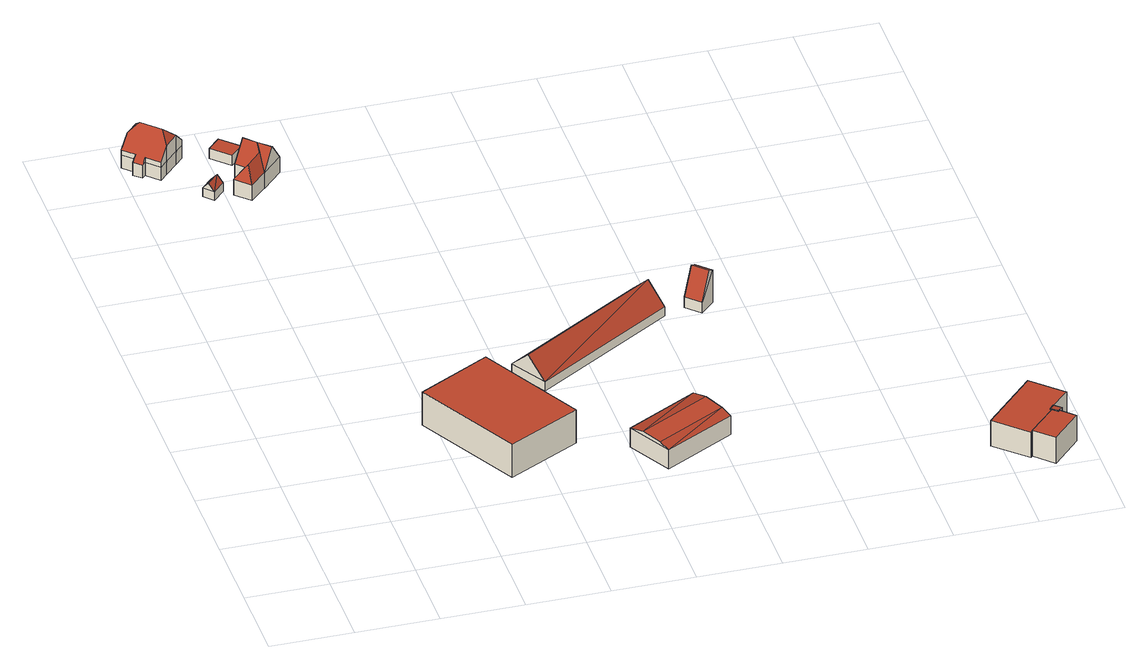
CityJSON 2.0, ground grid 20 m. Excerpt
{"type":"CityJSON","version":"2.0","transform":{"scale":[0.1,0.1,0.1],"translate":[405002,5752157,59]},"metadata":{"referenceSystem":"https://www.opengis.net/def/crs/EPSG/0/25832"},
"CityObjects":{
"building1":{"type":"Building","attributes":{"Gemeindeschluessel":"05515000","Geometrietyp2DReferenz":"3000","function":"31001_1000","roofType":"5000","measuredHeight":10.2},"address":[{"country":"Germany","locality":"Münster","thoroughfareNumber":"101","thoroughfareName":"Hünenburg"}],"geometry":[{"type":"Solid","lod":"2","boundaries":[[[[0,1,2,3]],[[4,5,1,0]],[[6,7,5,4]],[[8,9,7,6]],[[10,11,9,8]],[[12,13,11,10]],[[14,15,13,12]],[[16,17,15,14]],[[18,19,17,16]],[[20,21,19,18]],[[3,2,21,20]],[[22,23,24,25]],[[26,27,28]],[[29,30,27,26,23,22,31,32,4,0]],[[33,24,23,26,28,34]],[[33,34,14,12]],[[34,28,16,14]],[[25,24,33,12,10]],[[32,6,4]],[[32,31,8,6]],[[29,0,3]],[[30,29,3,20]],[[28,27,18,16]],[[27,30,20,18]],[[31,22,25,10,8]],[[1,5,7,9,11,13,15,17,19,21,2]]]],"semantics":{"surfaces":[{"type":"WallSurface"},{"type":"RoofSurface"},{"type":"GroundSurface"}],"values":[[0,0,0,0,0,0,0,0,0,0,0,1,1,1,1,0,0,0,0,0,0,0,0,0,0,2]]}}]},
"building2":{"type":"Building","attributes":{"Gemeindeschluessel":"05515000","Geometrietyp2DReferenz":"3000","function":"31001_1310","roofType":"3100","measuredHeight":4.11},"geometry":[{"type":"Solid","lod":"2","boundaries":[[[[35,36,37,38]],[[39,40,36,35]],[[41,42,40,39]],[[38,37,42,41]],[[35,43,39]],[[41,44,38]],[[35,38,44]],[[44,43,35]],[[43,44,41]],[[41,39,43]],[[36,40,42,37]]]],"semantics":{"surfaces":[{"type":"WallSurface"},{"type":"RoofSurface"},{"type":"GroundSurface"}],"values":[[0,0,0,0,0,0,1,1,1,1,2]]}}]},
"building3":{"type":"Building","attributes":{"Gemeindeschluessel":"05515000","Geometrietyp2DReferenz":"3000","function":"51003_1201","roofType":"9999","measuredHeight":9},"geometry":[{"type":"Solid","lod":"2","boundaries":[[[[45,46,47,48]],[[46,49,50,47]],[[45,51,49,46]],[[48,52,51,45]],[[47,50,52,48]],[[49,51,52,50]]]],"semantics":{"surfaces":[{"type":"RoofSurface"},{"type":"WallSurface"},{"type":"GroundSurface"}],"values":[[0,1,1,1,1,2]]}}]},
"building4":{"type":"Building","attributes":{"Gemeindeschluessel":"05515000","Geometrietyp2DReferenz":"3000","function":"51009_1611","roofType":"1000","measuredHeight":2.6},"geometry":[{"type":"Solid","lod":"2","boundaries":[[[[53,54,55,56]],[[57,58,54,53]],[[59,60,58,57]],[[56,55,60,59]],[[57,53,56,59]],[[54,58,60,55]]]],"semantics":{"surfaces":[{"type":"WallSurface"},{"type":"RoofSurface"},{"type":"GroundSurface"}],"values":[[0,0,0,0,1,2]]}}]},
"building5":{"type":"Building","attributes":{"Gemeindeschluessel":"05515000","Geometrietyp2DReferenz":"3000","function":"31001_1000","roofType":"5000","measuredHeight":9.23},"address":[{"country":"Germany","locality":"Münster","thoroughfareNumber":"99","thoroughfareName":"Hünenburg"}],"geometry":[{"type":"Solid","lod":"2","boundaries":[[[[61,62,63,64]],[[65,66,62,61]],[[67,68,66,65]],[[69,70,68,67]],[[71,72,70,69]],[[73,74,72,71]],[[75,76,74,73]],[[64,63,76,75]],[[75,73,77]],[[78,77,73,71,79]],[[71,69,79]],[[78,79,69,67,80]],[[80,67,65,81]],[[65,61,81]],[[80,81,61,64,78]],[[78,64,75,77]],[[62,66,68,70,72,74,76,63]]]],"semantics":{"surfaces":[{"type":"WallSurface"},{"type":"RoofSurface"},{"type":"GroundSurface"}],"values":[[0,0,0,0,0,0,0,0,0,1,0,1,1,1,1,1,2]]}}]},
"building6":{"type":"Building","attributes":{"Gemeindeschluessel":"05515000","Geometrietyp2DReferenz":"3000","function":"31001_2000","roofType":"9999","measuredHeight":6.25},"geometry":[{"type":"Solid","lod":"2","boundaries":[[[[82,83,84,85]],[[86,87,83,82]],[[88,89,87,86]],[[85,84,89,88]],[[82,85,90]],[[90,91,82]],[[82,91,92,86]],[[92,93,88]],[[88,86,92]],[[88,93,90,85]],[[91,90,93,92]],[[83,87,89,84]]]],"semantics":{"surfaces":[{"type":"WallSurface"},{"type":"RoofSurface"},{"type":"GroundSurface"}],"values":[[0,0,0,0,1,1,0,1,1,0,1,2]]}}]},
"building7":{"type":"Building","attributes":{"Gemeindeschluessel":"05515000","Geometrietyp2DReferenz":"3000","function":"31001_2000","roofType":"3100","measuredHeight":7.32},"geometry":[{"type":"Solid","lod":"2","boundaries":[[[[94,95,96,97]],[[98,99,95,94]],[[100,101,99,98]],[[97,96,101,100]],[[94,102,98]],[[100,103,97]],[[94,97,103]],[[103,102,94]],[[102,103,100]],[[100,98,102]],[[95,99,101,96]]]],"semantics":{"surfaces":[{"type":"WallSurface"},{"type":"RoofSurface"},{"type":"GroundSurface"}],"values":[[0,0,0,0,0,0,1,1,1,1,2]]}}]},
"building8":{"type":"Building","attributes":{"Gemeindeschluessel":"05515000","Geometrietyp2DReferenz":"3000","function":"31001_2500","roofType":"3100","measuredHeight":9.56},"address":[{"country":"Germany","locality":"Münster","thoroughfareNumber":"81a","thoroughfareName":"Hünenburg"}],"geometry":[{"type":"Solid","lod":"2","boundaries":[[[[104,105,106,107]],[[108,109,105,104]],[[110,111,109,108]],[[107,106,111,110]],[[104,112,108]],[[110,113,107]],[[107,113,112,104]],[[108,112,113,110]],[[105,109,111,106]]]],"semantics":{"surfaces":[{"type":"WallSurface"},{"type":"RoofSurface"},{"type":"GroundSurface"}],"values":[[0,0,0,0,0,0,1,1,2]]}}]},
"building9":{"type":"Building","attributes":{"Gemeindeschluessel":"05515000","Geometrietyp2DReferenz":"3000","function":"31001_2000"},"address":[{"country":"Germany","locality":"Münster","thoroughfareNumber":"75","thoroughfareName":"Hünenburg"}],"children":["building9-1","building9-2"]},
"building9-1":{"type":"BuildingPart","attributes":{"roofType":"1000","measuredHeight":6.98},"parents":["building9"],"geometry":[{"type":"Solid","lod":"2","boundaries":[[[[114,115,116,117,118]],[[119,120,121,122,123]],[[124,125,120,119]],[[126,127,125,124]],[[118,117,127,126]],[[124,119,123,114,118,126]],[[116,121,120,125,127,117]],[[115,114,123,122]],[[121,116,115,122]]]],"semantics":{"surfaces":[{"type":"WallSurface"},{"type":"RoofSurface"},{"type":"GroundSurface"},{"type":"ClosureSurface"}],"values":[[0,0,0,0,0,1,2,0,3]]}}]},
"building9-2":{"type":"BuildingPart","attributes":{"roofType":"1000","measuredHeight":6.91},"parents":["building9"],"geometry":[{"type":"Solid","lod":"2","boundaries":[[[[128,129,130,131]],[[122,121,129,128]],[[132,133,116,115]],[[134,135,133,132]],[[136,137,135,134]],[[131,130,137,136]],[[134,132,115,122,128,131,136]],[[129,121,116,133,135,137,130]],[[121,122,115,116]]]],"semantics":{"surfaces":[{"type":"WallSurface"},{"type":"RoofSurface"},{"type":"GroundSurface"},{"type":"ClosureSurface"}],"values":[[0,0,0,0,0,0,1,2,3]]}}]},
"building10":{"type":"Building","attributes":{"Gemeindeschluessel":"05515000","Geometrietyp2DReferenz":"3000","function":"51009_1610","roofType":"2100","measuredHeight":7.12},"geometry":[{"type":"Solid","lod":"2","boundaries":[[[[138,139,140,141]],[[142,143,139,138]],[[144,145,143,142]],[[146,147,145,144]],[[141,140,147,146]],[[144,142,138,141,146]],[[139,143,145,147,140]]]],"semantics":{"surfaces":[{"type":"WallSurface"},{"type":"RoofSurface"},{"type":"GroundSurface"}],"values":[[0,0,0,0,0,1,2]]}}]}
},
"vertices":[
[41,1665,45],[41,1665,10],[50,1674,10],[50,1674,45],[23,1682,45],[23,1682,10],[32,1691,45],[32,1691,10],[6,1717,45],[6,1717,10],[30,1741,45],[30,1741,10],[74,1786,45],[74,1786,10],[147,1715,45],[147,1715,10],[129,1697,45],[129,1697,10],[97,1664,45],[97,1664,10],[79,1645,45],[79,1645,10],[25,1736,89],[55,1737,112],[55,1767,89],[30,1741,89],[97,1696,112],[97,1664,88],[129,1697,88],[50,1674,59],[79,1645,59],[6,1717,59],[32,1691,59],[74,1786,61],[147,1715,61],
[172,1534,34],[172,1534,11],[200,1563,11],[200,1563,34],[150,1556,34],[150,1556,11],[178,1585,34],[178,1585,11],[161,1545,52],[189,1574,52],
[509,290,102],[685,383,102],[548,641,102],[373,546,102],[685,383,12],[548,641,12],[509,290,12],[373,546,12],
[236,1729,38],[236,1729,11],[206,1698,11],[206,1698,38],[279,1687,38],[279,1687,11],[248,1656,38],[248,1656,11],
[252,1508,54],[252,1508,12],[291,1548,12],[291,1548,54],[218,1542,54],[218,1542,12],[256,1581,54],[256,1581,12],[237,1600,54],[237,1600,12],[288,1652,54],[288,1652,12],[342,1599,54],[342,1599,12],[292,1547,54],[292,1547,12],[317,1573,104],[290,1599,104],[263,1626,104],[290,1582,87],[252,1542,87],
[856,225,64],[856,225,13],[1028,317,13],[1028,317,64],[797,333,64],[797,333,13],[972,429,64],[972,429,13],[1015,342,73],[843,248,73],[817,296,75],[991,391,75],
[676,601,36],[676,601,11],[1016,814,11],[1016,814,36],[623,690,36],[623,690,11],[964,903,36],[964,903,11],[649,645,85],[990,859,85],
[1068,835,39],[1068,835,10],[1101,803,10],[1101,803,39],[1102,870,98],[1102,870,10],[1135,838,98],[1135,838,10],[1091,859,106],[1124,827,106],
[1654,47,84],[1654,47,83],[1654,47,14],[1698,5,14],[1698,5,84],[1732,103,84],[1732,103,14],[1720,115,14],[1720,115,83],[1720,115,84],[1736,107,84],[1736,107,14],[1767,77,84],[1767,77,14],
[1717,118,83],[1717,118,14],[1771,174,14],[1771,174,83],[1650,42,83],[1650,42,14],[1576,112,83],[1576,112,14],[1700,242,83],[1700,242,14],
[1727,129,85],[1727,129,15],[1717,118,15],[1717,118,85],[1743,114,86],[1743,114,15],[1736,107,86],[1736,107,15],[1732,103,86],[1732,103,15]
]}
